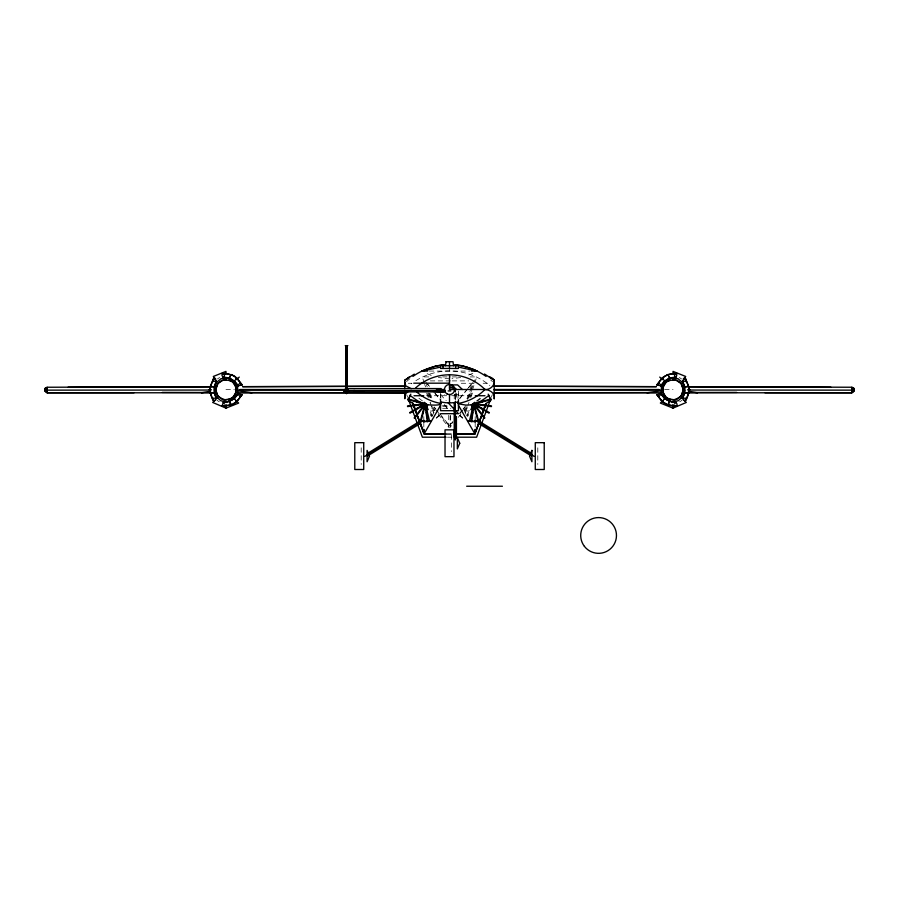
<?xml version="1.0" encoding="UTF-8"?>
<svg xmlns="http://www.w3.org/2000/svg" width="899" height="899" viewBox="0 0 899 899"><rect width="100%" height="100%" fill="white"/><g stroke="black" fill="none" stroke-linecap="round" stroke-linejoin="round"><path stroke-width="0.67" stroke-dasharray="4.5 3.37" d="M423.822 427.014L423.822 423.215M423.822 419.451L423.822 416.585M457.962 398.437L458.445 390.795M466.963 398.729L469.458 391.087M469.874 389.818L472.38 382.176M468.053 398.291L473.065 383.008M468.862 397.74L470.997 391.234M471.424 389.93L473.548 383.423M470.053 397.38L474.312 384.356M474.739 383.064L476.448 377.85L475.683 376.917L470.166 376.917M465.165 412.798L468.986 402.437M470.896 397.268L473.279 390.795M491.348 397.234L492.304 394.661M432.037 416.417L434.88 410.169M467.458 399.403L471.627 390.503M466.446 415.866L468.963 411.506L469.525 411.832L467.289 415.709M467.525 416.653L468.682 414.776M459.861 398.212L467.716 388.57M468.593 387.503L474.694 379.996M459.67 398.695L467.435 389.155M468.3 388.098L473.481 381.738M452.882 421.519L449.5 425.677L436.802 410.079M459.659 413.203L462.198 410.079M463.041 409.045L466.435 404.887M436.498 410.45L448.815 425.587L450.185 425.587L452.815 422.339M459.861 413.697L462.502 410.45M463.378 409.371L465.143 407.213M438.116 414.091L448.736 427.137L450.264 427.137L452.916 423.867M458.232 417.35L460.884 414.091M464.423 409.753L467.075 406.494M438.218 416.698L440.15 414.563M436.33 417.608L439.195 415.327M464.154 410.472L467.705 407.741M476.549 400.92L480.088 398.19M476.998 401.415L481.358 398.077M472.852 373.276L466.997 375.771M460.704 377.524L451.972 378.704M429.34 371.073L469.66 371.073M428.834 376.917L423.317 376.917L422.552 377.85L424.261 383.064M442.611 376.917L450.882 376.917M452.253 376.917L456.389 376.917M430.318 380.895L450.871 380.895M452.242 380.895L468.682 380.895M408.258 383.266L411.956 383.266A63.222 63.222 0 0 0 409.169 385.525M461.254 383.266L473.683 383.266M483.134 383.266L490.742 383.266M225.975 389.503L234.358 389.503M664.642 389.503L673.025 389.503M440.903 398.504L440.555 394.717L444.69 394.717M454.31 394.717L458.445 394.717M426.418 395.729L450.197 395.729M451.59 395.729L472.582 395.729M442.499 405.55L448.095 405.55M442.701 406.37L448.14 406.37M442.611 408.303L450.882 408.303M446.825 433.902L452.175 433.902M446.825 434.172L451.556 434.172M447.41 437.195L451.59 437.195M449.5 378.872L438.296 377.535M431.273 375.467L425.452 372.939M418.912 398.19L422.451 400.92M431.295 407.741L434.846 410.472M459.805 415.327L462.67 417.608M440.555 394.717L446.207 400.707M459.49 415.271L460.782 416.698M427.789 384.289L429.542 386.424M434.768 392.863L440.004 399.291M444.376 404.651L447.859 408.933M425.519 381.738L429.834 387.031M435.015 393.391L439.33 398.695M444.499 405.044L447.96 409.292M434.262 406.966L435.959 409.045M433.857 407.213L435.622 409.371M434.577 409.753L431.925 406.494L430.655 402.583M430.318 414.776L431.475 416.653M432.554 415.866L430.037 411.506L429.475 411.832L431.711 415.709M428.565 393.043L431.542 399.403M464.12 410.169L466.963 416.417M426.677 393.38L428.104 397.268M430.014 402.437L433.835 412.798M406.696 394.661L407.652 397.234M430.374 393.638L432.037 398.729M426.362 384.289L427.194 386.828M429.273 393.2L430.947 398.291M428.857 393.829L430.138 397.74M424.688 384.356L425.542 386.963M427.666 393.47L428.947 397.38M537.804 447.803L537.804 464.378M475.178 416.585L475.178 419.451M475.178 423.215L475.178 427.025M458.445 391.076L458.445 398.369M456.434 393.121L456.434 397.234M455.478 400.224L455.478 393.357L455.197 400.224M455.332 393.301L455.332 400.167M454.231 394.504L454.231 399.988M451.444 434.97L451.444 451.545M450.264 415.271L450.264 427.137M450.185 415.889L450.185 425.587M449.5 367.792L449.5 371.073M448.736 415.271L448.736 427.137M440.555 393.155L440.555 399.504M361.196 447.803L361.196 464.378M415.866 380.67A63.222 63.222 0 0 1 489.831 385.525M219.322 401.797A13.743 13.743 0 0 1 217.019 400.201M217.468 378.962A13.743 13.743 0 0 1 219.682 377.546M681.981 400.201A13.743 13.743 0 0 1 679.678 401.797M679.318 377.546A13.743 13.743 0 0 1 681.532 378.962M406.494 381.637A63.222 63.222 0 0 1 410.079 378.546M490.742 380.052A63.222 63.222 0 0 1 492.506 381.637M434.914 410.27A19.014 11.485 70.3 0 1 429.441 410.753M469.559 410.753A19.014 11.485 -70.3 0 1 464.086 410.27M462.794 418.327A17.879 17.879 0 0 1 459.692 415.574M439.308 415.574A17.879 17.879 0 0 1 436.206 418.327"/><path stroke-width="1.35" d="M210.254 387.008L213.726 378.142L216.58 381.3L214.58 386.828L214.58 392.706L216.58 398.223C212.838 406.764 209.276 390.672 210.254 387.255M348.149 390.604L347.385 389.379L345.576 389.155L348.149 390.604L346.823 389.368L346.823 345.654M347.261 345.654L347.261 390.267L345.238 388.941M404.797 398.707L404.797 392.11M404.797 388.761L404.797 380.243L414.304 374.13M423.822 429.576L423.822 432.868L423.822 429.295M423.822 422.44L423.822 420.395M475.178 429.295L475.178 432.868L475.178 429.576M494.203 398.74L494.203 380.266L484.494 374.018M684.847 390.851L684.836 392.773L682.521 398.336M210.231 390.795L210.242 390.042M688.746 386.873L685.274 378.142L682.42 381.3L684.42 386.828L684.42 392.706L682.42 398.223C685.903 405.876 689.016 393.256 688.758 389.649M210.231 389.975C207.478 385.075 217.918 386.941 212.378 386.828M404.797 382.075L405.752 385.862L411.248 388.683M688.758 392.11L688.746 393.043L684.42 392.706L686.622 392.706M347.25 349.936L346.902 359.667L345.857 349.936L347.25 349.936L347.25 385.693L345.857 385.693L346.902 375.962L347.25 385.693M213.726 378.142L213.142 381.648M685.274 401.381L685.858 397.886M482.538 405.427L482.628 404.775M445.477 365.724L446.061 361.724M423.822 432.868L412.911 403.37A42.545 42.545 0 0 1 410.337 401.853L408.382 400.549L410.135 395.369A58.795 58.795 0 0 0 425.575 404.786M347.43 389.997L346.306 389.908L343.733 391.818L345.812 391.29L346.598 393.706L347.891 388.582L441.151 388.57M348.385 391.537L348.868 391.897L347.576 391.897L347.464 390.503L445.308 390.503M473.413 404.752L469.424 421.159L474.796 421.485L479.74 420.215M475.178 432.868L481.19 416.821M416.563 401.943L416.731 401.302M214.591 387.143L215.749 383.199L220.929 378.715L226.346 377.94M684.409 392.391L683.251 396.335L678.071 400.819L671.295 401.786M455.681 433.902L474.897 433.902L485.876 404.078M238.774 398.92L236.673 401.741L230.998 405.022L222.031 406.179L223.345 402.134L229.121 401.1L234.212 398.156L237.999 393.672L242.157 394.56L236.92 401.426M659.978 380.85L656.843 384.974L661.001 385.862L664.788 381.367L669.879 378.434L675.655 377.4C681.071 370.017 666.024 374.692 663.327 377.209M226.29 379.738L221.693 380.401L217.311 384.199L215.67 389.761L218.086 396.38L224.188 399.909L231.122 398.684C237.729 394.594 237.729 384.929 231.122 380.85L224.188 379.625L218.086 383.143L215.67 389.761L217.311 395.335L220.817 398.369M672.71 379.738L677.307 380.401L681.689 384.199L683.33 389.761L680.914 396.38L674.812 399.909L667.878 398.684C661.271 394.594 661.271 384.929 667.878 380.85L674.812 379.625L680.914 383.143L683.33 389.761L681.689 395.335L678.183 398.369M230.773 375.568C230.751 373.4 217.58 371.433 223.345 377.4L229.121 378.434L234.212 381.367L237.999 385.862L242.157 384.974L239.022 380.85M668.227 403.966C668.249 406.123 681.42 408.101 675.655 402.134L669.879 401.1L664.788 398.156L661.001 393.672L656.843 394.56L659.978 398.684M481.65 415.563L485.145 406.045L481.549 415.585M489.933 401.1L476.616 437.195L455.759 437.195M216.479 381.187C213.31 386.503 213.31 393.032 216.479 398.336M478.661 423.328L486.089 403.37A42.545 42.545 0 0 0 488.663 401.853L490.618 400.549L488.865 395.369A58.795 58.795 0 0 1 473.425 404.786M213.513 378.749L210.254 386.626L211.276 386.828M478.335 424.519L475.211 432.79M685.488 400.774L688.746 392.908L687.724 392.706M485.831 404.247L484.966 404.629M347.385 389.379L347.891 388.57M689.634 386.75L851.847 387.244L854.05 388.503L851.847 392.829L697.321 392.751L688.443 391.425M440.555 405.292L424.114 433.869L446.073 433.902M223.345 377.4L224.447 375.49M230.223 376.524L229.121 378.434L230.998 374.512L231.807 374.973M237.999 385.862L239.1 383.952M471.514 407.078L473.436 403.763L473.998 404.089L470.806 409.629M481.291 408.685L481.628 408.124M659.9 395.582L661.001 393.672M668.777 403.01L669.879 401.1L668.002 405.022L662.327 401.741L656.843 394.56M674.553 404.044L675.655 402.134M854.05 388.503L854.05 391.031L851.847 392.829L851.847 387.244L854.005 388.548L853.589 391.234L851.847 392.222M235.853 392.672L232.717 397.549L228.492 399.482M233.931 398.942L237.628 393.189L237.628 386.345L233.931 380.58M665.069 380.58L661.372 386.345L661.372 393.189L665.069 398.942M663.147 386.862L666.283 381.985L670.508 380.052M239.022 398.684L241.898 394.875M660.372 380.322L663.754 376.962M234.212 381.367C240.988 374.658 226.211 374.085 222.031 373.355M664.788 398.156L662.327 401.741L663.9 402.673M656.843 384.974L662.451 377.715L663.136 378.501M238.145 393.706C235.133 399.089 229.47 402.37 223.3 402.269M660.855 385.828C663.878 380.434 669.53 377.164 675.7 377.254M242.157 394.56L239.651 396.538M235.864 378.501L236.549 377.715L238.774 380.603M663.136 401.021L662.451 401.808L660.226 398.92M661.327 402.044L660.349 403.067L673.025 408.135L686.33 402.437L683.656 399.898M683.161 379.142L685.701 376.467L673.025 371.388L673.025 372.804M215.344 399.898L212.67 402.437L225.975 408.135L238.651 403.067L237.673 402.044M236.594 379.636L239.269 377.086M471.245 405.011L474.784 402.28M657.259 384.48L659.349 382.996M404.797 380.243L409.348 377.086L404.797 380.457M367.702 453.298L420.867 420.586M364.736 456.422L420.26 422.249M419.159 423.103L423.878 420.193M367.68 455.905L420.844 423.193M235.1 402.673L236.673 401.741L234.212 398.156M665.069 376.198L662.327 377.794L664.788 381.367M665.395 376.007L667.137 374.995M210.557 391.425L201.679 392.751L47.153 392.829L44.95 391.031L44.95 388.503L47.153 387.244L209.366 386.75M234.763 402.864C231.009 408.573 227.38 398.088 230.223 403.01M44.995 388.548L47.153 387.312L47.153 392.829L44.95 388.503L45.411 391.234L47.153 392.222M45.411 389.233L47.153 388.244M667.193 374.973L668.002 374.512L669.879 378.434L668.777 376.524M408.18 391.548L404.921 394.301L404.797 398.459M854.005 391.02L851.847 391.694M228.942 401.224L232.684 399.516M674.003 374.535L676.969 373.355M666.316 380.019L670.058 378.31M425.755 404.775C428.216 404.516 443.645 406.899 440.555 401.887A33.544 23.722 0 0 0 449.5 402.909A33.544 23.722 0 0 0 458.434 401.887L457.692 403.55A50.198 50.198 0 0 0 484.999 389.503C492.461 390.312 499.192 379.378 489.562 377.018L494.203 380.243M475.706 412.652L476.346 412.484M435.644 366.028L421.957 371.051L427.643 371.073M422.103 371.073L439.476 367.343M211.276 392.706L210.254 392.908L213.726 401.381M687.724 386.828C691.691 386.019 680.004 387.109 686.622 386.828M222.031 406.179L231.11 404.955L230.773 403.966M676.34 373.467L667.89 374.58L668.227 375.568M672.71 399.797L677.307 399.134M660.743 390.885L647.022 392.773M426.126 412.832L426.778 412.753M473.245 404.775L465.828 405.101L458.445 403.797M345.789 389.402L346.823 389.368M201.533 392.818L210.512 392.784M404.797 386.177L242.573 386.66L404.797 386.267M68.077 387.244L209.366 386.828M661.653 392.773L494.203 392.829L656.427 392.548M689.634 392.492L736.731 392.413M345.238 345.654L347.891 345.654M445.983 361.724L453.017 361.724L453.523 365.724M471.357 371.073L477.043 371.073M214.367 381.3L216.58 381.3M682.42 381.3L684.633 381.3M413.731 383.188L449.5 383.188M449.5 387.008L453.905 387.008L456.523 389.503M449.5 387.806L452.489 387.806L454.276 389.503M239.943 389.503L346.115 389.503M436.464 389.503L444.589 389.503M494.203 398.707C495.574 393.874 490.225 389.728 484.999 389.503L449.5 389.503L449.5 384.907L457.591 384.907L462.401 389.503M494.203 389.503L659.057 389.503M209.018 389.761L211.299 389.761M240.651 389.761L242.932 389.761M656.068 389.761L658.349 389.761M687.701 389.761L689.983 389.761M210.681 390.054L47.153 390.144L46.051 390.784L46.051 392.043M238.651 390.076L345.924 390.099M660.349 390.076L494.203 390.054M688.319 390.054L851.847 390.144L852.949 390.784L852.949 392.043M448.151 390.93L450.849 390.93M347.576 391.897L445.308 391.897M47.153 392.717L134.075 392.728M212.378 392.706L214.58 392.706L210.254 393.043L210.231 391.222M764.925 392.728L851.847 392.717M414.001 395.729L423.744 395.729M475.256 395.729L484.999 395.729M214.367 398.223L216.58 398.223M682.42 398.223L684.633 398.223M453.973 410.686L440.555 410.686L440.555 399.504M456.209 410.686L458.445 410.686L458.445 399.65M440.555 413.686L458.445 413.686L456.557 411.686M446.073 434.172L424.103 434.172L412.472 402.64M455.681 434.172L474.897 434.172M446.028 437.195L422.384 437.195L409.067 401.1M466.66 486.235L502.417 486.235M162.27 392.413L209.366 392.492M242.573 392.548L404.797 392.829L237.347 392.773M494.203 386.177L656.427 386.66L494.203 386.267M689.634 386.828L830.923 387.244M697.467 392.818L688.488 392.784M472.222 412.753L472.874 412.832M251.978 392.773L238.257 390.885M459.524 367.343L476.897 371.073M672.654 377.94L678.071 378.715L683.251 383.199L684.409 387.143M221.693 399.134L226.29 399.797M227.705 401.786L220.929 400.819L215.749 396.335L214.591 392.391M675.7 402.269C669.53 402.37 663.867 399.1 660.855 393.706M223.3 377.254C229.47 377.164 235.133 380.434 238.145 385.828M676.969 406.179L667.564 404.764M463.356 366.028L475.2 370.028M422.654 412.484L423.294 412.652M47.153 391.694L44.995 391.02M419.282 420.226L424.204 421.485L429.576 421.159L425.587 404.752M414.034 404.629L413.135 404.123M670.508 399.482L666.283 397.549L663.147 392.672M666.316 399.516L670.058 401.224M222.66 373.467L224.997 374.535M228.942 378.31L232.684 380.019M228.492 380.052L232.717 381.985L235.853 386.862M231.863 374.995L235.999 377.4M851.847 388.244L853.589 389.233M667.339 404.629L664.26 402.887M236.336 377.602L242.157 384.974M478.133 420.586L531.298 453.298M478.74 422.249L534.264 456.422M475.122 420.193L479.841 423.103M478.156 423.193L531.32 455.905M657.259 395.054L659.349 396.538M239.651 382.996L241.741 384.48M424.216 402.28L427.755 405.011M659.731 377.086L662.406 379.636M344.924 391.29L346.306 392.683L347.699 391.29L345.868 389.964L345.868 345.654M215.839 379.142L213.299 376.467L225.975 371.388L225.975 372.804M448.084 402.707L454.68 409.697M235.864 401.021L236.549 401.808M674.553 375.49L675.655 377.4M659.9 383.952L661.001 385.862M427.486 407.078L425.564 403.763L425.002 404.089L428.194 409.629M417.372 408.124L417.709 408.685M237.999 393.672L239.1 395.582M223.345 402.134L224.447 404.044M458.445 405.292L474.897 433.902M416.563 413.214L413.877 406.112L415.327 410.068M685.274 378.142L688.746 386.626L688.758 388.514M682.521 381.187L684.836 386.761L684.847 390.481M420.204 423.305L417.81 416.821M420.788 424.542L423.8 432.79M685.858 381.648L685.488 378.749M213.142 397.886L213.513 400.774M482.269 401.302L482.437 401.943M416.372 404.775L416.462 405.427M688.769 389.975L688.746 388.02M688.758 389.267L688.746 387.379M673.025 404.438L673.025 408.135M663.35 386.244L663.35 393.29M475.178 420.395L475.178 422.44M456.434 416.462L456.434 438.431M455.669 365.724L455.669 368.455M455.332 389.177L455.332 391.919M455.332 401.538L455.332 439.982M454.231 402.741L454.231 437.071M449.5 361.724L449.5 368.455M449.5 374.804L449.5 384.547M449.5 394.459L449.5 402.898M443.027 365.724L443.027 368.455M346.306 345.654L346.306 389.301M235.65 386.244L235.65 393.29M225.975 404.438L225.975 408.135M441.353 403.539A50.198 50.198 0 0 1 416.653 391.964M415.619 387.952A50.198 50.198 0 0 1 484.999 389.503M412.911 376.411A63.222 63.222 0 0 1 444.78 364.927M454.22 364.927A63.222 63.222 0 0 1 486.089 376.411M435.801 366.129A25.846 9.956 -0.2 0 1 443.69 364.848M455.321 364.803A25.846 9.956 -0.2 0 1 463.3 366.062M466.671 366.837A25.824 1.899 14.3 0 1 465.626 366.623M479.808 420.181A17.879 17.879 0 0 1 467.795 420.743M488.168 394.155A17.879 17.879 0 0 1 490.618 400.549M431.205 420.743A17.879 17.879 0 0 1 419.192 420.181M408.382 400.549A17.879 17.879 0 0 1 410.832 394.155M473.391 403.887L471.054 421.62L471.705 421.698L474.043 403.977L473.391 403.887M473.762 403.606L473.672 404.258L491.405 406.595L491.495 405.943L473.762 403.606M408.09 398.999L407.921 399.628L425.193 404.247L425.362 403.617L408.09 398.999M424.969 403.842L420.35 421.125L420.979 421.294L425.598 404.011L424.969 403.842M531.916 450.388L529.511 456.085L531.916 461.749L531.916 450.388M369.489 456.085L367.084 461.749L367.084 450.388L369.489 456.085M459.726 443.252L457.333 448.916L457.333 437.555L459.726 443.252M473.885 403.651L473.559 404.213L489.034 413.169L489.359 412.596L473.885 403.651L473.458 404.134L484.336 418.327L484.853 417.923L473.975 403.73M425.025 403.73L414.147 417.923L414.664 418.327L425.542 404.134L425.025 403.73L409.641 412.596L409.966 413.169L425.441 404.213L425.115 403.651M490.91 398.999L473.638 403.617L473.807 404.247L491.079 399.628L490.91 398.999M474.031 403.842L473.402 404.011L478.021 421.294L478.65 421.125L474.031 403.842M425.238 403.606L407.505 405.943L407.595 406.595L425.328 404.258L425.238 403.606M425.609 403.887L424.957 403.977L427.295 421.698L427.946 421.62L425.609 403.887M443.241 390.503L433.509 391.548L443.241 391.897L443.241 390.503M363.567 391.548L353.835 391.897L353.835 390.503L363.567 391.548M458.445 365.724L440.555 365.724L440.555 368.455L458.445 368.455L458.445 365.724M453.973 429.846L445.027 429.846L445.027 456.67L453.973 456.67L453.973 429.846M363.724 442.679L354.779 442.679L354.779 469.503L363.724 469.503L363.724 442.679M544.221 442.679L535.276 442.679L535.276 469.503L544.221 469.503L544.221 442.679M584.406 546.345A17.879 17.879 0 0 0 615.107 542.299A17.879 17.879 0 0 0 596.251 517.734A17.879 17.879 0 0 0 584.406 546.345M446.972 393.886A5.057 5.057 0 0 0 454.557 389.503A5.057 5.057 0 0 0 446.972 385.12A5.057 5.057 0 0 0 446.972 393.886"/></g></svg>
